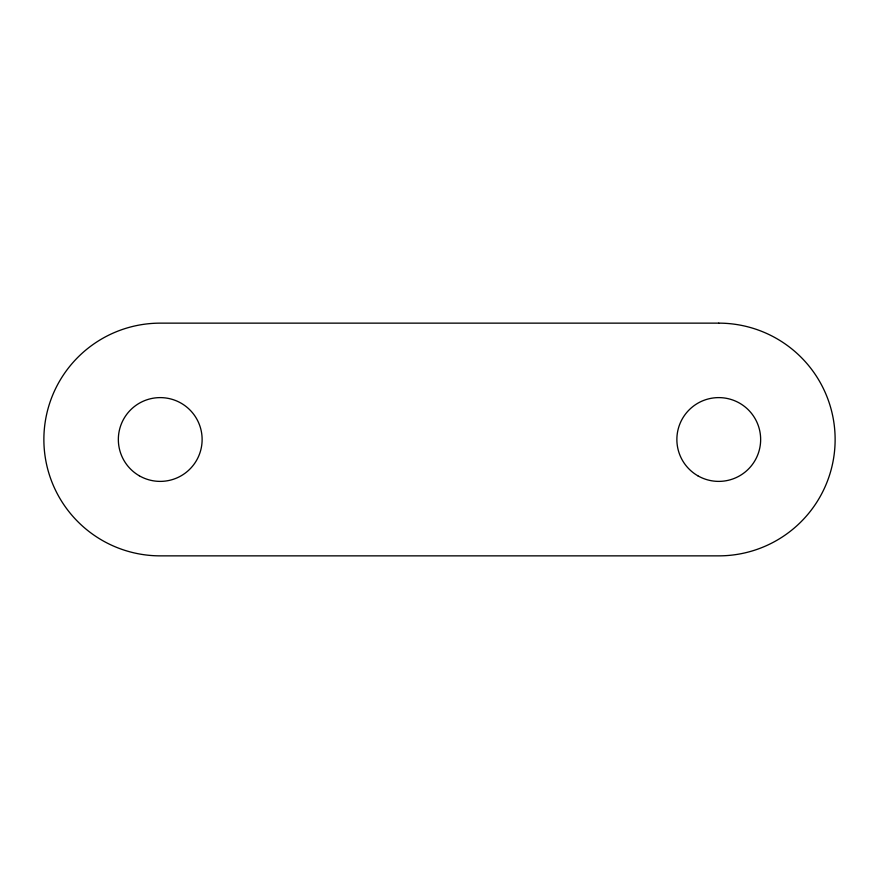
<?xml version="1.0" encoding="UTF-8"?>
<svg xmlns="http://www.w3.org/2000/svg" width="879" height="879" viewBox="0 0 879 879"><rect width="100%" height="100%" fill="white"/><g stroke="black" fill="none" stroke-linecap="round" stroke-linejoin="round"><path stroke-width="1.32" d="M718.769 323.142L160.231 323.142A116.358 116.358 0 0 0 43.873 439.5A116.358 116.358 0 0 0 160.231 555.858L718.769 555.858A116.358 116.358 0 0 0 835.127 439.5A116.358 116.358 0 0 0 718.769 323.142M139.289 475.781A41.895 41.895 0 0 0 202.126 439.5A41.895 41.895 0 0 0 139.289 403.219A41.895 41.895 0 0 0 139.289 475.781M697.816 475.781A41.895 41.895 0 0 0 760.654 439.5A41.895 41.895 0 0 0 697.816 403.219A41.895 41.895 0 0 0 697.816 475.781"/></g></svg>
